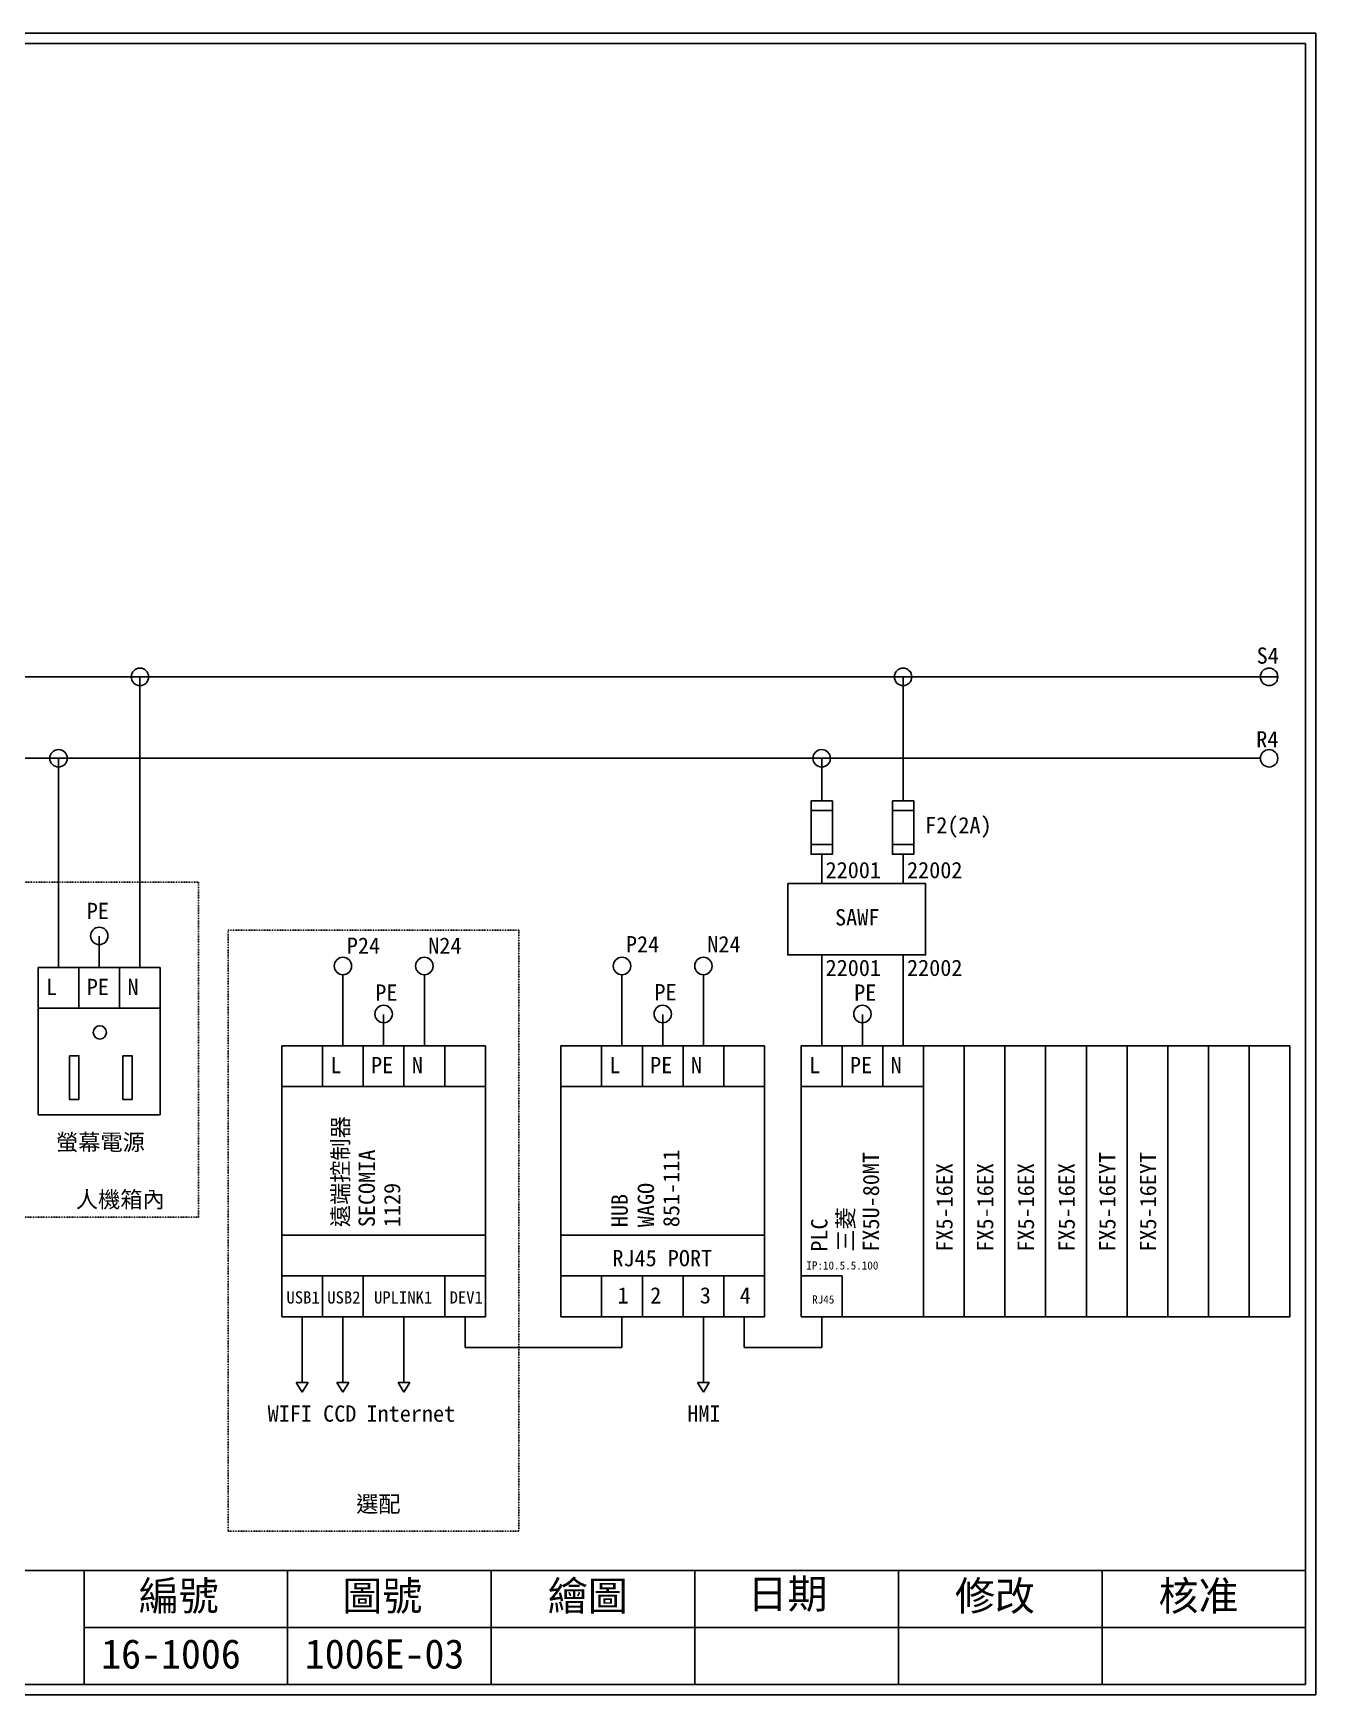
# Model space of a CAD drawing. Extents: x 10 to 297, y 3 to 207.
# Drawn here: x 139.5 to 297, y 3 to 207 of the extents above; entities that cross this region are included whole.
import ezdxf

# ---------------------------------------------------------------- set-up
doc = ezdxf.new("R2010")
doc.units = 0
doc.linetypes.add('DASHED', pattern=[0.2, 0.1, -0.1])
doc.layers.get('0').update_dxf_attribs({"linetype": 'CONTINUOUS'})
doc.layers.add('圖框層', color=7, linetype='CONTINUOUS')
doc.layers.add('標尺寸層', color=3, linetype='CONTINUOUS')
doc.styles.add('STSL', font='kaiu.ttf')

msp = doc.modelspace()

# ---------------------------------------------------------------- linework, layer by layer
at = {"color": 7}
for centre in [(152.62, 127.96), (246.33, 127.96), (291.27, 127.96), (142.62, 117.96), (236.33, 117.96), (291.27, 117.96), (147.62, 96.16), (177.54, 92.46), (187.54, 92.46), (211.81, 92.46), (221.81, 92.46), (182.54, 86.57), (216.81, 86.57), (241.33, 86.57)]:
    msp.add_circle(centre, 1.07, dxfattribs=at)
at = {"layer": '圖框層', "color": 7}
for p, q in [((297, 206.97), (10, 206.97)), ((297, 3), (297, 206.97)), ((295.75, 205.72), (11.25, 205.72)), ((295.75, 4.25), (295.75, 205.72)), ((11.25, 18.25), (295.75, 18.25)), ((145.75, 4.25), (145.75, 18.25)), ((170.75, 4.25), (170.75, 18.25)), ((195.75, 4.25), (195.75, 18.25)), ((220.75, 4.25), (220.75, 18.25)), ((245.75, 4.25), (245.75, 18.25)), ((270.75, 4.25), (270.75, 18.25)), ((145.75, 11.25), (295.75, 11.25)), ((11.25, 4.25), (295.75, 4.25)), ((10, 3), (297, 3))]:
    msp.add_line(p, q, dxfattribs=at)
at = {"layer": '標尺寸層', "color": 7}
for p, q in [((15.47, 127.96), (217.6, 127.96)), ((152.62, 92.28), (152.62, 127.96)), ((152.62, 126.89), (152.62, 126.82)), ((217.6, 127.96), (292.34, 127.96)), ((246.33, 112.72), (246.33, 127.96)), ((246.33, 126.89), (246.33, 126.82)), ((291.26, 126.89), (291.26, 126.82)), ((15.47, 117.96), (290.2, 117.96)), ((142.62, 92.28), (142.62, 117.96)), ((142.62, 116.89), (142.62, 116.82)), ((236.33, 112.72), (236.33, 117.96)), ((236.33, 116.89), (236.33, 116.82)), ((291.26, 116.89), (291.26, 116.82)), ((235.02, 111.54), (235.02, 107.36)), ((237.64, 111.54), (237.64, 107.36)), ((245.02, 111.54), (245.02, 107.36)), ((247.64, 111.54), (247.64, 107.36)), ((236.33, 106.18), (236.33, 102.58)), ((246.33, 106.18), (246.33, 102.58)), ((147.62, 92.28), (147.62, 96.11)), ((236.33, 82.68), (236.33, 93.83)), ((246.33, 82.68), (246.33, 93.83)), ((140.12, 92.28), (145.12, 92.28)), ((140.12, 87.28), (140.12, 92.28)), ((140.12, 92.28), (155.12, 92.28)), ((140.12, 87.28), (140.12, 92.28)), ((140.12, 92.28), (140.12, 87.28)), ((145.12, 92.28), (145.12, 87.28)), ((145.12, 92.28), (150.12, 92.28)), ((145.12, 87.28), (145.12, 92.28)), ((150.12, 92.28), (155.12, 92.28)), ((150.12, 87.28), (150.12, 92.28)), ((150.12, 92.28), (150.12, 87.28)), ((155.12, 92.28), (155.12, 87.28)), ((177.54, 82.68), (177.54, 91.39)), ((177.54, 91.39), (177.54, 91.32)), ((187.54, 82.68), (187.54, 91.39)), ((187.54, 91.39), (187.54, 91.32)), ((211.81, 82.68), (211.81, 91.39)), ((211.81, 91.39), (211.81, 91.32)), ((221.81, 82.68), (221.81, 91.39)), ((221.81, 91.39), (221.81, 91.32)), ((145.12, 87.28), (140.12, 87.28)), ((140.12, 87.28), (140.12, 74.21)), ((150.12, 87.28), (145.12, 87.28)), ((155.12, 87.28), (150.12, 87.28)), ((155.12, 87.28), (155.12, 74.21)), ((182.54, 82.68), (182.54, 86.52)), ((216.81, 82.68), (216.81, 86.52)), ((241.33, 82.68), (241.33, 86.52)), ((182.53, 85.5), (182.53, 85.43)), ((216.8, 85.5), (216.8, 85.43)), ((241.33, 85.5), (241.33, 85.43)), ((170.04, 82.68), (170.04, 49.41)), ((170.04, 82.68), (170.04, 77.68)), ((170.04, 82.68), (175.04, 82.68)), ((170.04, 77.68), (170.04, 82.68)), ((170.04, 82.68), (170.04, 77.68)), ((175.04, 82.68), (180.04, 82.68)), ((175.04, 77.68), (175.04, 82.68)), ((175.04, 82.68), (190.04, 82.68)), ((175.04, 77.68), (175.04, 82.68)), ((175.04, 82.68), (175.04, 77.68)), ((175.04, 82.68), (175.04, 77.68)), ((180.04, 82.68), (180.04, 77.68)), ((180.04, 82.68), (185.04, 82.68)), ((180.04, 77.68), (180.04, 82.68)), ((185.04, 82.68), (190.04, 82.68)), ((185.04, 77.68), (185.04, 82.68)), ((185.04, 82.68), (185.04, 77.68)), ((190.04, 82.68), (190.04, 77.68)), ((190.04, 82.68), (195.04, 82.68)), ((190.04, 77.68), (190.04, 82.68)), ((190.04, 82.68), (190.04, 77.68)), ((195.04, 82.68), (195.04, 49.41)), ((195.04, 82.68), (195.04, 77.68)), ((204.31, 82.68), (204.31, 49.41)), ((204.31, 82.68), (204.31, 77.68)), ((204.31, 82.68), (209.31, 82.68)), ((204.31, 77.68), (204.31, 82.68)), ((204.31, 82.68), (204.31, 77.68)), ((209.31, 82.68), (214.31, 82.68)), ((209.31, 77.68), (209.31, 82.68)), ((209.31, 82.68), (224.31, 82.68)), ((209.31, 77.68), (209.31, 82.68)), ((209.31, 82.68), (209.31, 77.68)), ((209.31, 82.68), (209.31, 77.68)), ((214.31, 82.68), (214.31, 77.68)), ((214.31, 82.68), (219.31, 82.68)), ((214.31, 77.68), (214.31, 82.68)), ((219.31, 82.68), (224.31, 82.68)), ((219.31, 77.68), (219.31, 82.68)), ((219.31, 82.68), (219.31, 77.68)), ((224.31, 82.68), (224.31, 77.68)), ((224.31, 82.68), (229.31, 82.68)), ((224.31, 77.68), (224.31, 82.68)), ((224.31, 82.68), (224.31, 77.68)), ((229.31, 82.68), (229.31, 49.41)), ((229.31, 82.68), (229.31, 77.68)), ((233.83, 82.68), (238.83, 82.68)), ((233.83, 77.68), (233.83, 82.68)), ((233.83, 82.68), (248.83, 82.68)), ((233.83, 82.68), (233.83, 49.41)), ((233.83, 77.68), (233.83, 82.68)), ((233.83, 82.68), (233.83, 77.68)), ((238.83, 82.68), (238.83, 77.68)), ((238.83, 82.68), (243.83, 82.68)), ((238.83, 77.68), (238.83, 82.68)), ((243.83, 82.68), (248.83, 82.68)), ((243.83, 77.68), (243.83, 82.68)), ((243.83, 82.68), (243.83, 77.68)), ((248.83, 82.68), (248.83, 77.68)), ((248.83, 82.68), (248.83, 49.41)), ((248.83, 82.68), (253.83, 82.68)), ((248.83, 77.68), (248.83, 82.68)), ((248.83, 82.68), (253.83, 82.68)), ((248.83, 82.68), (248.83, 49.41)), ((248.83, 77.68), (248.83, 82.68)), ((248.83, 82.68), (248.83, 77.68)), ((253.83, 49.41), (253.83, 82.68)), ((253.83, 82.68), (258.83, 82.68)), ((253.83, 82.68), (258.83, 82.68)), ((258.83, 49.41), (258.83, 82.68)), ((258.83, 82.68), (263.83, 82.68)), ((258.83, 82.68), (263.83, 82.68)), ((263.83, 49.41), (263.83, 82.68)), ((263.83, 82.68), (268.83, 82.68)), ((263.83, 82.68), (268.83, 82.68)), ((268.83, 49.41), (268.83, 82.68)), ((268.83, 82.68), (273.83, 82.68)), ((268.83, 82.68), (273.83, 82.68)), ((273.83, 49.41), (273.83, 82.68)), ((273.83, 82.68), (278.83, 82.68)), ((273.83, 82.68), (278.83, 82.68)), ((278.83, 49.41), (278.83, 82.68)), ((278.83, 82.68), (283.83, 82.68)), ((278.83, 82.68), (283.83, 82.68)), ((283.83, 49.41), (283.83, 82.68)), ((283.83, 82.68), (288.83, 82.68)), ((283.83, 82.68), (288.83, 82.68)), ((288.83, 49.41), (288.83, 82.68)), ((288.83, 82.68), (293.83, 82.68)), ((288.83, 82.68), (293.83, 82.68)), ((293.83, 49.41), (293.83, 82.68)), ((175.04, 77.68), (170.04, 77.68)), ((180.04, 77.68), (175.04, 77.68)), ((185.04, 77.68), (180.04, 77.68)), ((190.04, 77.68), (185.04, 77.68)), ((195.04, 77.68), (190.04, 77.68)), ((209.31, 77.68), (204.31, 77.68)), ((214.31, 77.68), (209.31, 77.68)), ((219.31, 77.68), (214.31, 77.68)), ((224.31, 77.68), (219.31, 77.68)), ((229.31, 77.68), (224.31, 77.68)), ((238.83, 77.68), (233.83, 77.68)), ((243.83, 77.68), (238.83, 77.68)), ((248.83, 77.68), (243.83, 77.68)), ((140.12, 74.21), (155.12, 74.21)), ((170.04, 59.41), (180.04, 59.41)), ((180.04, 59.41), (185.04, 59.41)), ((185.04, 59.41), (195.04, 59.41)), ((204.31, 59.41), (214.31, 59.41)), ((214.31, 59.41), (219.31, 59.41)), ((219.31, 59.41), (229.31, 59.41)), ((170.04, 54.41), (170.04, 49.41)), ((170.04, 54.41), (175.04, 54.41)), ((170.04, 49.41), (170.04, 54.41)), ((175.04, 54.41), (180.04, 54.41)), ((175.04, 49.41), (175.04, 54.41)), ((175.04, 54.41), (175.04, 49.41)), ((180.04, 54.41), (180.04, 49.41)), ((180.04, 54.41), (185.04, 54.41)), ((185.04, 54.41), (190.04, 54.41)), ((190.04, 54.41), (190.04, 49.41)), ((190.04, 54.41), (195.04, 54.41)), ((190.04, 49.41), (190.04, 54.41)), ((195.04, 54.41), (195.04, 49.41)), ((204.31, 54.41), (204.31, 49.41)), ((204.31, 54.41), (209.31, 54.41)), ((204.31, 49.41), (204.31, 54.41)), ((209.31, 54.41), (214.31, 54.41)), ((209.31, 49.41), (209.31, 54.41)), ((209.31, 54.41), (209.31, 49.41)), ((214.31, 54.41), (214.31, 49.41)), ((214.31, 54.41), (219.31, 54.41)), ((219.31, 54.41), (224.31, 54.41)), ((219.31, 49.41), (219.31, 54.41)), ((224.31, 54.41), (224.31, 49.41)), ((224.31, 54.41), (229.31, 54.41)), ((224.31, 49.41), (224.31, 54.41)), ((229.31, 54.41), (229.31, 49.41)), ((233.83, 54.41), (238.83, 54.41)), ((238.83, 54.41), (238.83, 49.41)), ((175.04, 49.41), (170.04, 49.41)), ((172.54, 49.41), (172.54, 41.35)), ((190.04, 49.41), (175.04, 49.41)), ((180.04, 49.41), (175.04, 49.41)), ((177.54, 49.41), (177.54, 41.35)), ((190.04, 49.41), (185.04, 49.41)), ((185.04, 49.41), (185.04, 41.35)), ((195.04, 49.41), (190.04, 49.41)), ((192.54, 49.41), (192.54, 45.65)), ((209.31, 49.41), (204.31, 49.41)), ((224.31, 49.41), (209.31, 49.41)), ((214.31, 49.41), (209.31, 49.41)), ((211.81, 49.41), (211.81, 45.65)), ((224.31, 49.41), (219.31, 49.41)), ((221.81, 49.41), (221.81, 41.35)), ((229.31, 49.41), (224.31, 49.41)), ((226.81, 49.41), (226.81, 45.65)), ((233.83, 49.41), (248.83, 49.41)), ((236.33, 49.41), (236.33, 45.65)), ((248.83, 49.41), (253.83, 49.41)), ((253.83, 49.41), (258.83, 49.41)), ((258.83, 49.41), (263.83, 49.41)), ((263.83, 49.41), (268.83, 49.41)), ((268.83, 49.41), (273.83, 49.41)), ((273.83, 49.41), (278.83, 49.41)), ((278.83, 49.41), (283.83, 49.41)), ((283.83, 49.41), (288.83, 49.41)), ((288.83, 49.41), (293.83, 49.41)), ((192.54, 45.65), (211.81, 45.65)), ((236.33, 45.65), (226.81, 45.65)), ((171.81, 41.35), (173.26, 41.35)), ((172.54, 40.16), (171.81, 41.35)), ((172.54, 40.16), (173.26, 41.35)), ((176.81, 41.35), (178.26, 41.35)), ((177.54, 40.16), (176.81, 41.35)), ((177.54, 40.16), (178.26, 41.35)), ((184.31, 41.35), (185.76, 41.35)), ((185.04, 40.16), (184.31, 41.35)), ((185.04, 40.16), (185.76, 41.35)), ((221.08, 41.35), (222.53, 41.35)), ((221.81, 40.16), (221.08, 41.35)), ((221.81, 40.16), (222.53, 41.35))]:
    msp.add_line(p, q, dxfattribs=at)
for points in [[(235.02, 112.72), (237.64, 112.72), (237.64, 111.54), (235.02, 111.54)], [(245.02, 112.72), (247.64, 112.72), (247.64, 111.54), (245.02, 111.54)], [(235.02, 107.36), (237.64, 107.36), (237.64, 106.18), (235.02, 106.18)], [(245.02, 107.36), (247.64, 107.36), (247.64, 106.18), (245.02, 106.18)], [(232.17, 102.58), (249.08, 102.58), (249.08, 93.83), (232.17, 93.83)], [(143.96, 81.45), (145.12, 81.45), (145.12, 76.08), (143.96, 76.08)], [(150.5, 81.45), (151.65, 81.45), (151.65, 76.08), (150.5, 76.08)]]:
    msp.add_lwpolyline(points, close=True, dxfattribs=at)
at = {"layer": '標尺寸層', "color": 7, "linetype": 'DASHED'}
for points in [[(136.86, 102.75), (159.8, 102.75), (159.8, 61.62), (136.86, 61.62)], [(163.45, 96.85), (199.16, 96.85), (199.16, 23.09), (163.45, 23.09)]]:
    msp.add_lwpolyline(points, close=True, dxfattribs=at)
at = {"layer": '標尺寸層', "color": 7}
msp.add_circle((147.69, 84.31), 0.811, dxfattribs=at)

# ---------------------------------------------------------------- texts
at = {"layer": '圖框層', "color": 7, "style": 'STSL'}
for s, height, p in [('S4', 2, (289.74, 129.57)), ('R4', 2, (289.69, 119.29)), ('F2(2A)', 2, (249.04, 108.75)), ('22001', 2, (236.81, 103.24)), ('22002', 2, (246.81, 103.24)), ('PE', 2, (146.09, 98.22)), ('SAWF', 2, (237.97, 97.44)), ('P24', 2, (178.02, 93.96)), ('N24', 2, (188.02, 93.96)), ('P24', 2, (212.29, 94.14)), ('N24', 2, (222.29, 94.14)), ('22001', 2, (236.81, 91.24)), ('22002', 2, (246.81, 91.24)), ('L', 2, (141.09, 88.89)), ('PE', 2, (146.09, 88.89)), ('N', 2, (151.09, 88.89)), ('PE', 2, (181.52, 88.2)), ('PE', 2, (215.79, 88.25)), ('PE', 2, (240.32, 88.2)), ('L', 2, (176, 79.3)), ('PE', 2, (181, 79.3)), ('N', 2, (186, 79.3)), ('L', 2, (210.27, 79.3)), ('PE', 2, (215.27, 79.3)), ('N', 2, (220.27, 79.3)), ('L', 2, (234.8, 79.3)), ('PE', 2, (239.8, 79.3)), ('N', 2, (244.8, 79.3)), ('螢幕電源', 2, (142.31, 69.83)), ('人機箱內', 2, (144.75, 62.8)), ('RJ45 PORT', 2, (210.63, 55.6)), ('IP:10.5.5.100', 1, (234.45, 55.2)), ('USB1', 1.5, (170.61, 51.03)), ('USB2', 1.5, (175.62, 51.03)), ('UPLINK1', 1.5, (181.36, 51.03)), ('DEV1', 1.5, (190.64, 51.03)), ('1', 2, (211.27, 51.03)), ('2', 2, (215.27, 51.03)), ('3', 2, (221.37, 51.03)), ('4', 2, (226.27, 51.03)), ('RJ45', 1, (235.16, 51.03)), ('WIFI', 2, (168.3, 36.52)), ('CCD', 2, (175.11, 36.52)), ('Internet', 2, (180.44, 36.52)), ('HMI', 2, (219.82, 36.52)), ('選配', 2, (179.17, 25.42)), ('編號', 3.6, (152.47, 13.34)), ('圖號', 3.6, (177.47, 13.34)), ('繪圖', 3.6, (202.69, 13.34)), ('日期', 3.6, (227.22, 13.59)), ('修改', 3.6, (252.69, 13.34)), ('核准', 3.6, (277.69, 13.34)), ('16-1006', 3.6, (147.86, 6.22)), ('1006E-03', 3.6, (172.86, 6.22))]:
    msp.add_text(s, height=height, dxfattribs=at).set_placement(p)
for s, p in [('遠端控制器', (178.24, 60.4)), ('SECOMIA', (181.47, 60.4)), ('851-111', (218.85, 60.4)), ('FX5U-80MT', (243.38, 57.39)), ('FX5-16EYT', (272.4, 57.39)), ('FX5-16EYT', (277.4, 57.39)), ('FX5-16EX', (252.4, 57.39)), ('FX5-16EX', (257.4, 57.39)), ('FX5-16EX', (262.4, 57.39)), ('FX5-16EX', (267.4, 57.39)), ('1129', (184.58, 60.4)), ('WAGO', (215.74, 60.4)), ('HUB', (212.51, 60.4)), ('PLC', (237.03, 57.39)), ('三菱', (240.27, 57.39))]:
    msp.add_text(s, height=2, rotation=90, dxfattribs=at).set_placement(p)

doc.saveas('drawing.dxf')
